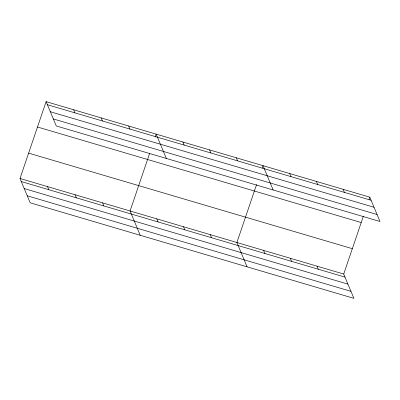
<?xml version="1.0" encoding="UTF-8"?>
<svg xmlns="http://www.w3.org/2000/svg" width="400" height="400" viewBox="0 0 400 400"><rect width="100%" height="100%" fill="white"/><g stroke="black" fill="none" stroke-linecap="round" stroke-linejoin="round"><path stroke-width="0.6" d="M363.42 216.07L343.725 274.04L353.895 298.355L30.17 202.8L20 178.49L46.105 101.645L369.83 197.2L380 221.51L56.275 125.96L46.105 101.645M149.56 153.595L130.065 210.975L140.235 235.29M155.17 137.085L156.17 134.135L166.34 158.45M256.59 184.54L236.895 242.51L247.065 266.82M262.2 168.025L263 165.67L273.17 189.98M369.03 199.56L369.83 197.2M47.39 104.725L371.115 200.275M50.32 111.73L374.05 207.285M53.34 118.95L377.07 214.505M37.49 127.005L361.215 222.555M28.615 153.13L352.34 248.685M20 178.49L343.725 274.04M21.285 181.565L345.015 277.115M24.22 188.57L347.945 284.125M27.24 195.79L350.965 291.345M343.12 189.315L344.41 192.39M316.415 181.435L317.7 184.51M289.71 173.55L290.995 176.625M317.02 266.155L318.305 269.23M290.31 258.275L291.6 261.35M236.295 157.785L237.58 160.86M263.605 250.39L264.89 253.465M209.585 149.9L210.87 152.975M182.88 142.02L184.165 145.095M210.19 234.625L211.475 237.7M183.48 226.74L184.77 229.815M128.655 126.015L129.94 129.09M156.775 218.86L158.06 221.935M101.135 117.89L102.425 120.965M73.62 109.77L74.905 112.845M102.55 202.855L103.835 205.93M75.035 194.73L76.32 197.805M47.515 186.61L48.805 189.685"/></g></svg>
